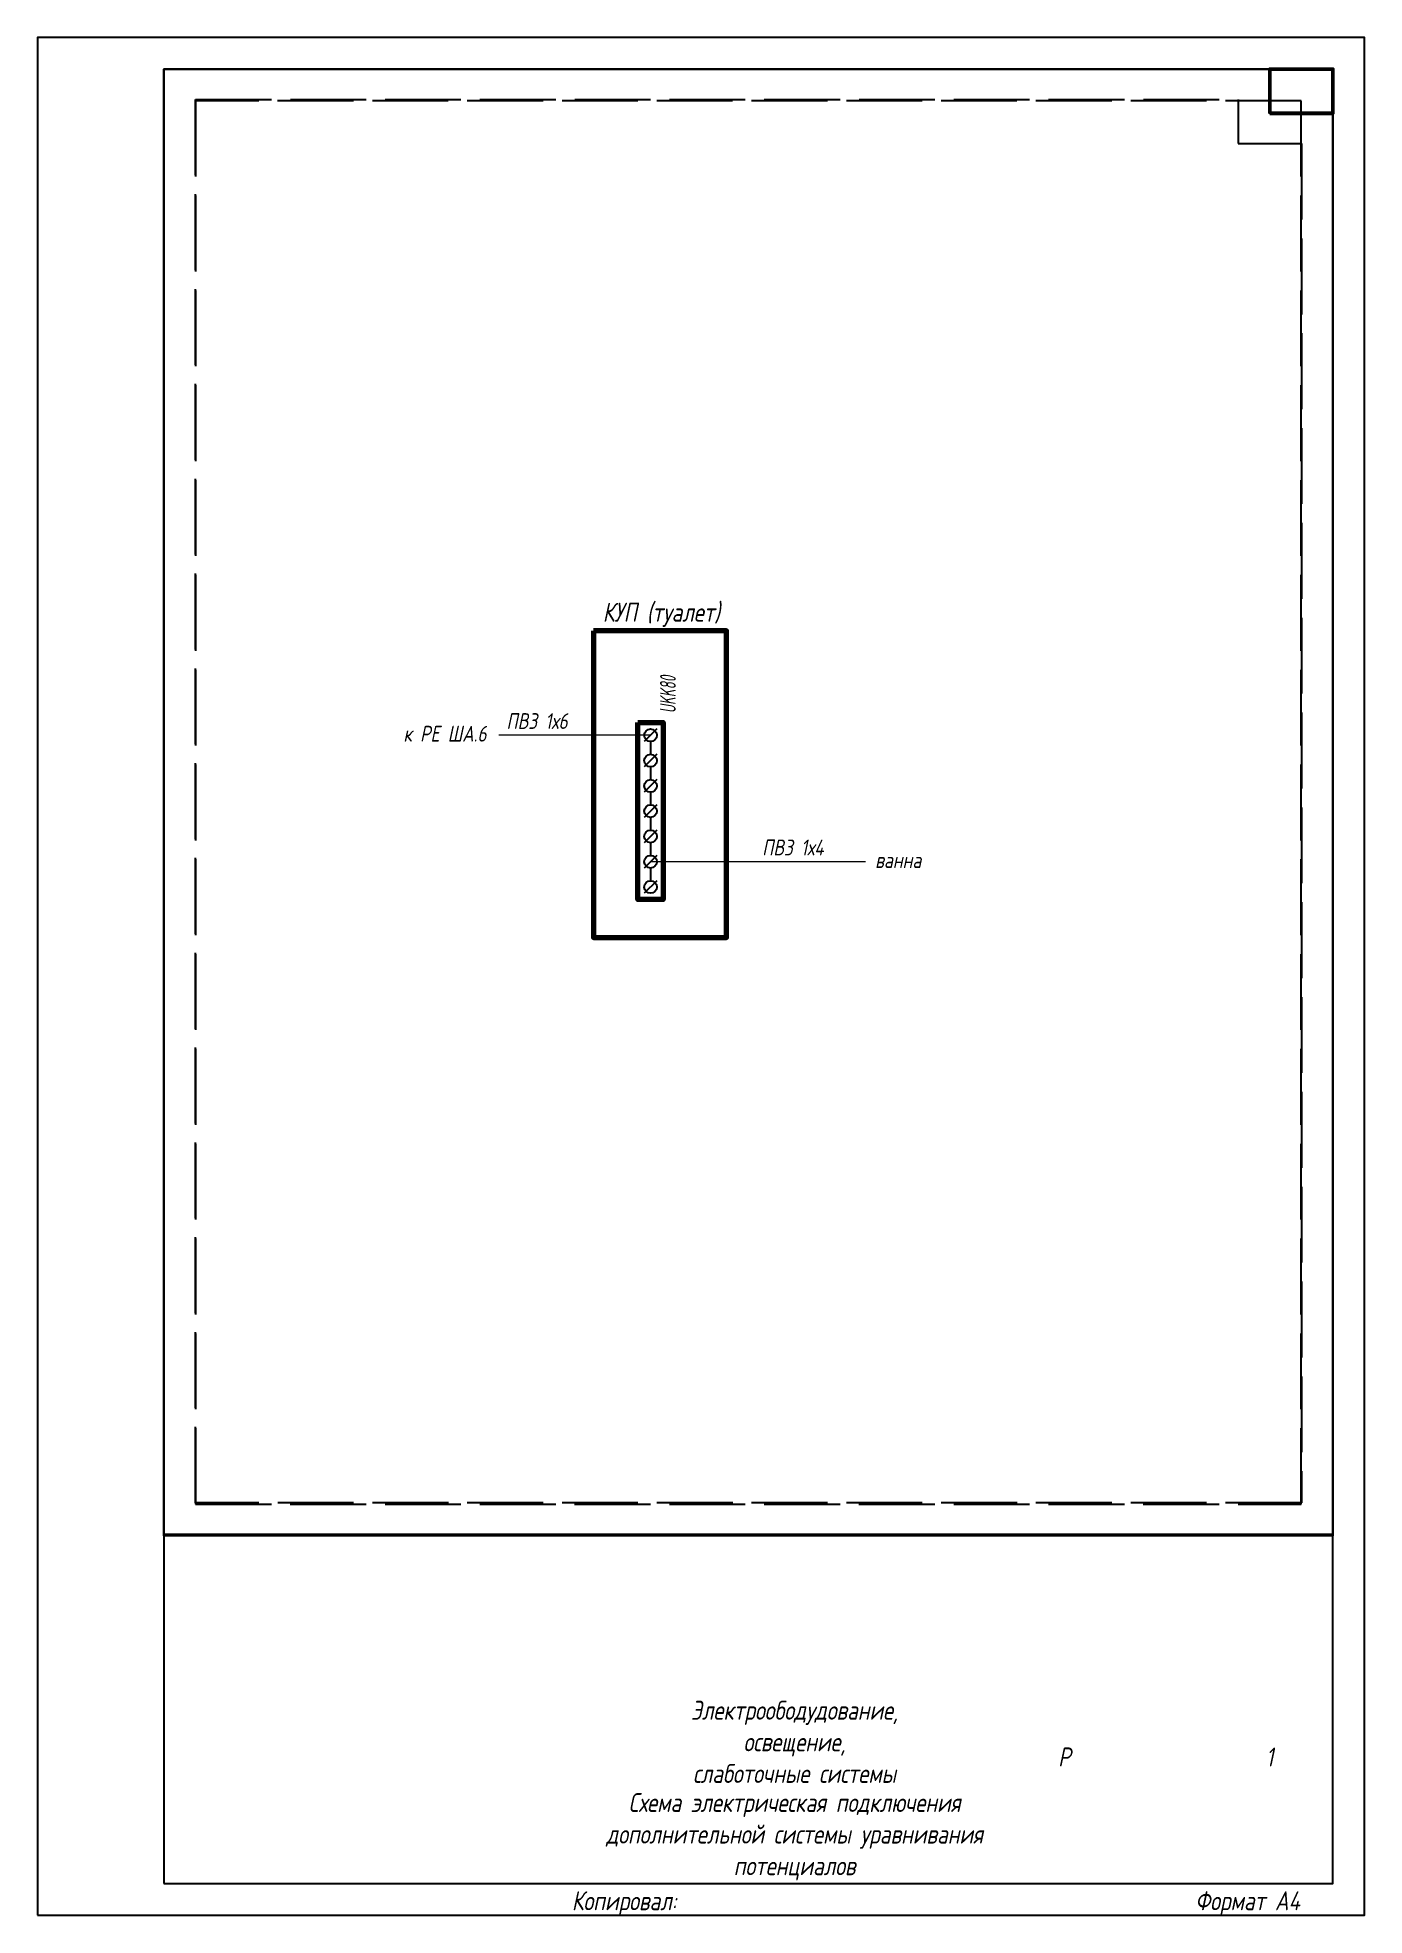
# Paper-space layout 'ДСУП' of a CAD drawing. Header units: millimetres. Extents: x -10 to 200, y 0 to 297.
# The model-space entities are those that its viewports show. They can reach past a viewport. Long polylines and large blocks are cut down to what shows.
import ezdxf
from ezdxf.enums import TextEntityAlignment as Align

# ---------------------------------------------------------------- set-up
doc = ezdxf.new("R2010")
doc.units = ezdxf.units.MM
doc.linetypes.add('ACAD_ISO02W100', pattern=[15, 12, -3])
doc.layers.add('noprint', color=2, linetype='Continuous', true_color=0xffff00, plot=False)
doc.layers.add('stamp', color=7, linetype='Continuous')
doc.styles.add('textstyle262', font='isocpeui.ttf', dxfattribs={"width": 0.6})
doc.styles.add('textstyle263', font='isocpeui.ttf', dxfattribs={"width": 0.8})
doc.styles.add('textstyle264', font='isocpeui.ttf', dxfattribs={"width": 0.8})
doc.styles.add('textstyle273', font='isocpeui.ttf', dxfattribs={"width": 0.8})
doc.styles.add('textstyle274', font='isocpeui.ttf', dxfattribs={"width": 0.8})
doc.styles.add('textstyle277', font='isocpeui.ttf', dxfattribs={"width": 0.8})
doc.styles.add('textstyle325', font='isocpeui.ttf', dxfattribs={"width": 0.8})
doc.styles.add('textstyle326', font='isocpeui.ttf', dxfattribs={"width": 0.8})
doc.styles.add('textstyle327', font='isocpeui.ttf', dxfattribs={"width": 0.8})
doc.styles.add('textstyle328', font='isocpeui.ttf', dxfattribs={"width": 0.8})
doc.styles.add('textstyle329', font='isocpeui.ttf', dxfattribs={"width": 0.8})
doc.styles.add('textstyle330', font='isocpeui.ttf', dxfattribs={"width": 0.8})

# ---------------------------------------------------------------- blocks, each defined once
blk = doc.blocks.new('клемма на 7')
for p, q in [((3, -1), (1, -3)), ((3, -5), (1, -7)), ((2, -3), (2, -5)), ((2, -7), (2, -9)), ((3, -9), (1, -11)), ((2, -11), (2, -13)), ((3, -13), (1, -15)), ((3, -17), (1, -19)), ((2, -15), (2, -17)), ((2, -19), (2, -21)), ((3, -21), (1, -23)), ((2, -23), (2, -25)), ((3, -25), (1, -27))]:
    blk.add_line(p, q)
at = {"lineweight": 70}
blk.add_lwpolyline([(0, 0), (4, 0), (4, -28), (0, -28)], close=True, dxfattribs=at)
for centre in [(2, -2), (2, -6), (2, -10), (2, -14), (2, -18), (2, -22), (2, -26)]:
    blk.add_circle(centre, 1)

msp = doc.modelspace()

# ---------------------------------------------------------------- linework, layer by layer
at = {"lineweight": 70}
msp.add_lwpolyline([(2768, -893), (2768, -941.5), (2789, -941.5), (2789, -893)], close=True, dxfattribs=at)
at = {"layer": 'noprint'}
msp.add_lwpolyline([(2700, -803.91), (2875, -803.91), (2875, -810.91), (2885, -810.91), (2885, -1035.91), (2700, -1035.91)], close=True, dxfattribs=at)
at = {"layer": 'noprint', "linetype": 'ACAD_ISO02W100'}
msp.add_lwpolyline([(2705, -808.91), (2870, -808.91), (2870, -815.91), (2880, -815.91), (2880, -1030.91), (2705, -1030.91)], close=True, dxfattribs=at)
at = {"layer": 'stamp', "lineweight": 13}
for p, q in [((2777, -909.5), (2753, -909.5)), ((2811, -929.5), (2777, -929.5))]:
    msp.add_line(p, q, dxfattribs=at)

# ---------------------------------------------------------------- block references
msp.add_blockref('клемма на 7', (2775, -907.5))

# ---------------------------------------------------------------- texts
at = {"width": 0.8}
for s, height, style, p in [('КУП (туалет)', 3, 'textstyle277', (2788, -891.53)), ('к PE ША.6', 2.5, 'textstyle264', (2751.04, -910.5))]:
    msp.add_text(s, height=height, dxfattribs=dict(at, style=style)).set_placement(p, align=Align.RIGHT)
at = {"style": 'textstyle262', "width": 0.6}
msp.add_text('UKK80', height=2.5, rotation=90, dxfattribs=at).set_placement((2781, -906))
at = {"width": 0.8}
for s, style, p in [('ПВ3 1х6', 'textstyle263', (2759.04, -908.5)), ('ПВ3 1х4', 'textstyle273', (2799.54, -928.5))]:
    msp.add_text(s, height=2.5, dxfattribs=dict(at, style=style)).set_placement(p, align=Align.CENTER)
at = {"style": 'textstyle274', "width": 0.8}
msp.add_text('ванна', height=2.5, dxfattribs=at).set_placement((2812.54, -930.5))

psp = doc.layouts.new('ДСУП')

# ---------------------------------------------------------------- linework, layer by layer
at = {"layer": 'noprint'}
psp.add_lwpolyline([(-9.51, 0.16), (200.49, 0.16), (200.49, 297.16), (-9.51, 297.16)], close=True, dxfattribs=at)
at = {"layer": 'noprint', "linetype": 'ACAD_ISO02W100'}
psp.add_lwpolyline([(15.49, 287.16), (15.49, 65.16), (190.49, 65.16), (190.49, 287.16)], close=True, dxfattribs=at)
at = {"layer": 'stamp'}
for points in [[(10.49, 5.16), (195.49, 5.16), (195.49, 292.16), (10.49, 292.16)], [(10.49, 292.16), (185.49, 292.16), (185.49, 285.16), (195.49, 285.16), (195.49, 60.16), (10.49, 60.16), (10.49, 60.16), (10.49, 60.16)]]:
    psp.add_lwpolyline(points, close=True, dxfattribs=at)
at = {"layer": 'stamp', "lineweight": 50}
psp.add_lwpolyline([(185.49, 285.16), (195.49, 285.16), (195.49, 292.16), (185.49, 292.16)], close=True, dxfattribs=at)

# ---------------------------------------------------------------- texts
at = {"layer": 'stamp', "lineweight": 35, "width": 0.8}
for s, style, p in [('Копировал:', 'textstyle326', (75.04, 0.91)), ('Формат А4', 'textstyle325', (173.7, 0.91))]:
    psp.add_text(s, height=3.005, dxfattribs=dict(at, style=style)).set_placement(p)
at = {"layer": 'stamp', "lineweight": 35, "char_height": 3, "width": 70.1573, "attachment_point": 5}
for s, insert, style in [('{Электроободудование,\\Pосвещение,\\Pслаботочные системы}', (110.3, 27.55), 'textstyle328'), ('{Схема электрическая подключения\\Pдополнительной системы уравнивания потенциалов}', (110.3, 12.55), 'textstyle329')]:
    psp.add_mtext(s, dxfattribs=dict(at, insert=insert, style=style))
at = {"layer": 'stamp', "ltscale": 100, "char_height": 3, "attachment_point": 4}
for s, insert, width, style in [('{\\pxqc;Р}', (145.49, 25.16), 15, 'textstyle327'), ('{\\pxqc;1}', (175.49, 25.16), 20, 'textstyle330')]:
    psp.add_mtext(s, dxfattribs=dict(at, insert=insert, width=width, style=style))

# ---------------------------------------------------------------- viewports
at = {"layer": 'stamp'}
psp.add_viewport(center=(102.99, 176.16), size=(185, 232), view_center_point=(2792.49, -920.12), view_height=232, dxfattribs=at)

doc.saveas('drawing.dxf')
